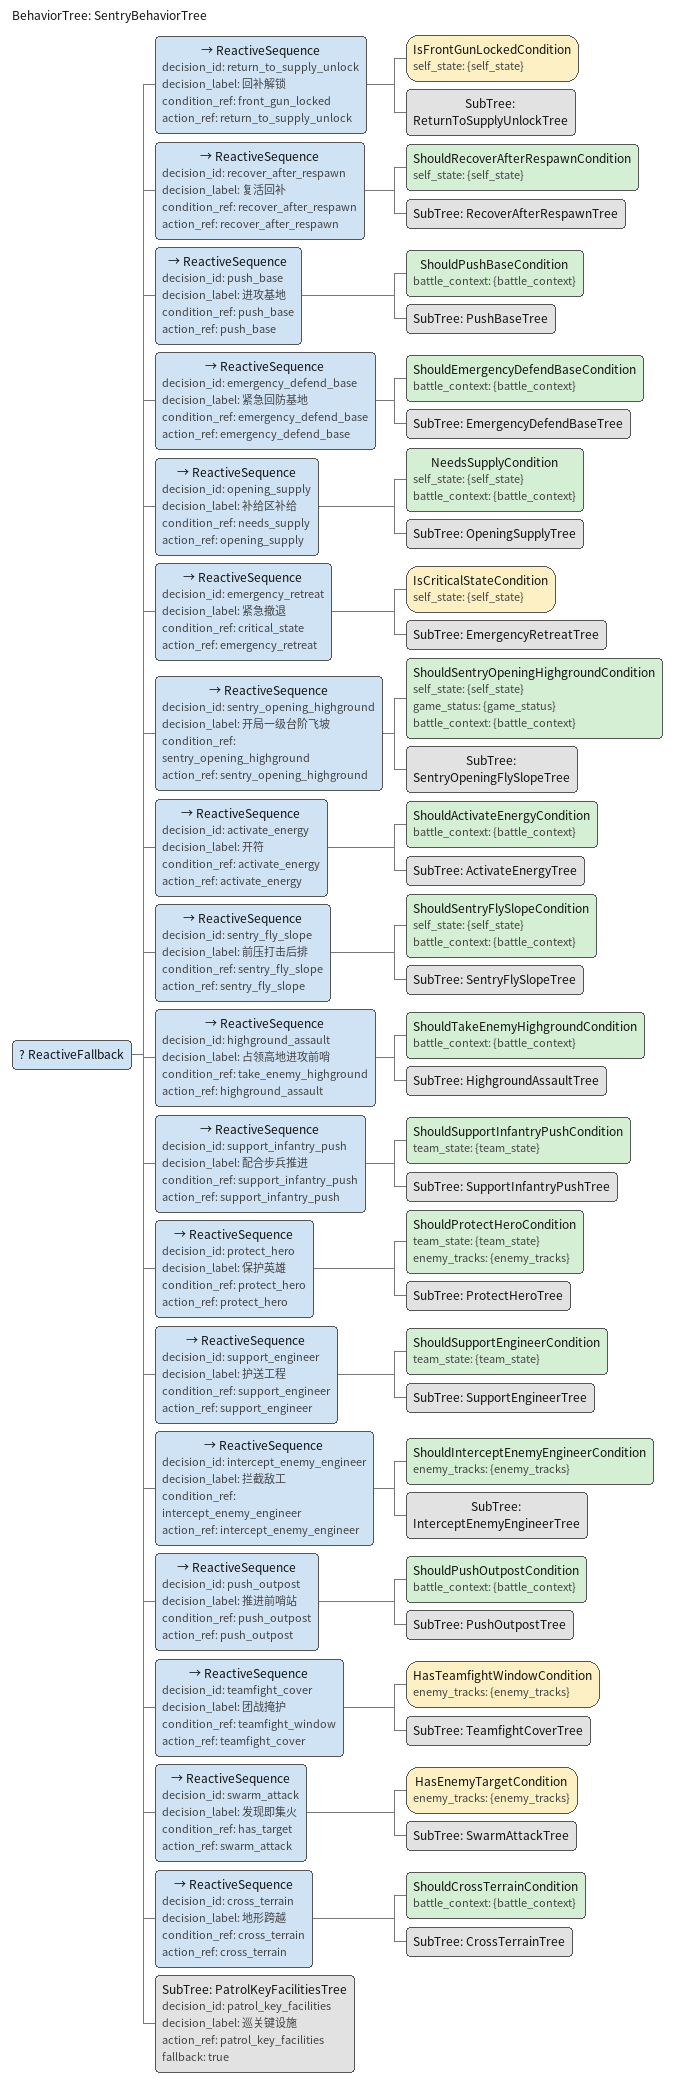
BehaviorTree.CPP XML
<?xml version="1.0" encoding="UTF-8"?>
<root BTCPP_format="4" main_tree_to_execute="SentryBehaviorTree">
  <!--
    哨兵行为树。
    Python controller 会读取 decision_id / decision_label / condition_ref / action_ref / fallback 这些自定义属性，
    用它们作为实际决策顺序与面板显示来源。
  -->
  <BehaviorTree ID="SentryBehaviorTree">
    <ReactiveFallback>
      <ReactiveSequence decision_id="return_to_supply_unlock" decision_label="回补解锁" condition_ref="front_gun_locked" action_ref="return_to_supply_unlock">
        <IsFrontGunLockedCondition self_state="{self_state}"/>
        <SubTree ID="ReturnToSupplyUnlockTree"/>
      </ReactiveSequence>
      <ReactiveSequence decision_id="recover_after_respawn" decision_label="复活回补" condition_ref="recover_after_respawn" action_ref="recover_after_respawn">
        <ShouldRecoverAfterRespawnCondition self_state="{self_state}"/>
        <SubTree ID="RecoverAfterRespawnTree"/>
      </ReactiveSequence>
      <ReactiveSequence decision_id="push_base" decision_label="进攻基地" condition_ref="push_base" action_ref="push_base">
        <ShouldPushBaseCondition battle_context="{battle_context}"/>
        <SubTree ID="PushBaseTree"/>
      </ReactiveSequence>
      <ReactiveSequence decision_id="emergency_defend_base" decision_label="紧急回防基地" condition_ref="emergency_defend_base" action_ref="emergency_defend_base">
        <ShouldEmergencyDefendBaseCondition battle_context="{battle_context}"/>
        <SubTree ID="EmergencyDefendBaseTree"/>
      </ReactiveSequence>
      <ReactiveSequence decision_id="opening_supply" decision_label="补给区补给" condition_ref="needs_supply" action_ref="opening_supply">
        <NeedsSupplyCondition self_state="{self_state}" battle_context="{battle_context}"/>
        <SubTree ID="OpeningSupplyTree"/>
      </ReactiveSequence>
      <ReactiveSequence decision_id="emergency_retreat" decision_label="紧急撤退" condition_ref="critical_state" action_ref="emergency_retreat">
        <IsCriticalStateCondition self_state="{self_state}"/>
        <SubTree ID="EmergencyRetreatTree"/>
      </ReactiveSequence>
      <ReactiveSequence decision_id="sentry_opening_highground" decision_label="开局一级台阶飞坡" condition_ref="sentry_opening_highground" action_ref="sentry_opening_highground">
        <ShouldSentryOpeningHighgroundCondition self_state="{self_state}" game_status="{game_status}" battle_context="{battle_context}"/>
        <SubTree ID="SentryOpeningFlySlopeTree"/>
      </ReactiveSequence>
      <ReactiveSequence decision_id="activate_energy" decision_label="开符" condition_ref="activate_energy" action_ref="activate_energy">
        <ShouldActivateEnergyCondition battle_context="{battle_context}"/>
        <SubTree ID="ActivateEnergyTree"/>
      </ReactiveSequence>
      <ReactiveSequence decision_id="sentry_fly_slope" decision_label="前压打击后排" condition_ref="sentry_fly_slope" action_ref="sentry_fly_slope">
        <ShouldSentryFlySlopeCondition self_state="{self_state}" battle_context="{battle_context}"/>
        <SubTree ID="SentryFlySlopeTree"/>
      </ReactiveSequence>
      <ReactiveSequence decision_id="highground_assault" decision_label="占领高地进攻前哨" condition_ref="take_enemy_highground" action_ref="highground_assault">
        <ShouldTakeEnemyHighgroundCondition battle_context="{battle_context}"/>
        <SubTree ID="HighgroundAssaultTree"/>
      </ReactiveSequence>
      <ReactiveSequence decision_id="support_infantry_push" decision_label="配合步兵推进" condition_ref="support_infantry_push" action_ref="support_infantry_push">
        <ShouldSupportInfantryPushCondition team_state="{team_state}"/>
        <SubTree ID="SupportInfantryPushTree"/>
      </ReactiveSequence>
      <ReactiveSequence decision_id="protect_hero" decision_label="保护英雄" condition_ref="protect_hero" action_ref="protect_hero">
        <ShouldProtectHeroCondition team_state="{team_state}" enemy_tracks="{enemy_tracks}"/>
        <SubTree ID="ProtectHeroTree"/>
      </ReactiveSequence>
      <ReactiveSequence decision_id="support_engineer" decision_label="护送工程" condition_ref="support_engineer" action_ref="support_engineer">
        <ShouldSupportEngineerCondition team_state="{team_state}"/>
        <SubTree ID="SupportEngineerTree"/>
      </ReactiveSequence>
      <ReactiveSequence decision_id="intercept_enemy_engineer" decision_label="拦截敌工" condition_ref="intercept_enemy_engineer" action_ref="intercept_enemy_engineer">
        <ShouldInterceptEnemyEngineerCondition enemy_tracks="{enemy_tracks}"/>
        <SubTree ID="InterceptEnemyEngineerTree"/>
      </ReactiveSequence>
      <ReactiveSequence decision_id="push_outpost" decision_label="推进前哨站" condition_ref="push_outpost" action_ref="push_outpost">
        <ShouldPushOutpostCondition battle_context="{battle_context}"/>
        <SubTree ID="PushOutpostTree"/>
      </ReactiveSequence>
      <ReactiveSequence decision_id="teamfight_cover" decision_label="团战掩护" condition_ref="teamfight_window" action_ref="teamfight_cover">
        <HasTeamfightWindowCondition enemy_tracks="{enemy_tracks}"/>
        <SubTree ID="TeamfightCoverTree"/>
      </ReactiveSequence>
      <ReactiveSequence decision_id="swarm_attack" decision_label="发现即集火" condition_ref="has_target" action_ref="swarm_attack">
        <HasEnemyTargetCondition enemy_tracks="{enemy_tracks}"/>
        <SubTree ID="SwarmAttackTree"/>
      </ReactiveSequence>
      <ReactiveSequence decision_id="cross_terrain" decision_label="地形跨越" condition_ref="cross_terrain" action_ref="cross_terrain">
        <ShouldCrossTerrainCondition battle_context="{battle_context}"/>
        <SubTree ID="CrossTerrainTree"/>
      </ReactiveSequence>
      <SubTree ID="PatrolKeyFacilitiesTree" decision_id="patrol_key_facilities" decision_label="巡关键设施" action_ref="patrol_key_facilities" fallback="true"/>
    </ReactiveFallback>
  </BehaviorTree>
</root>
